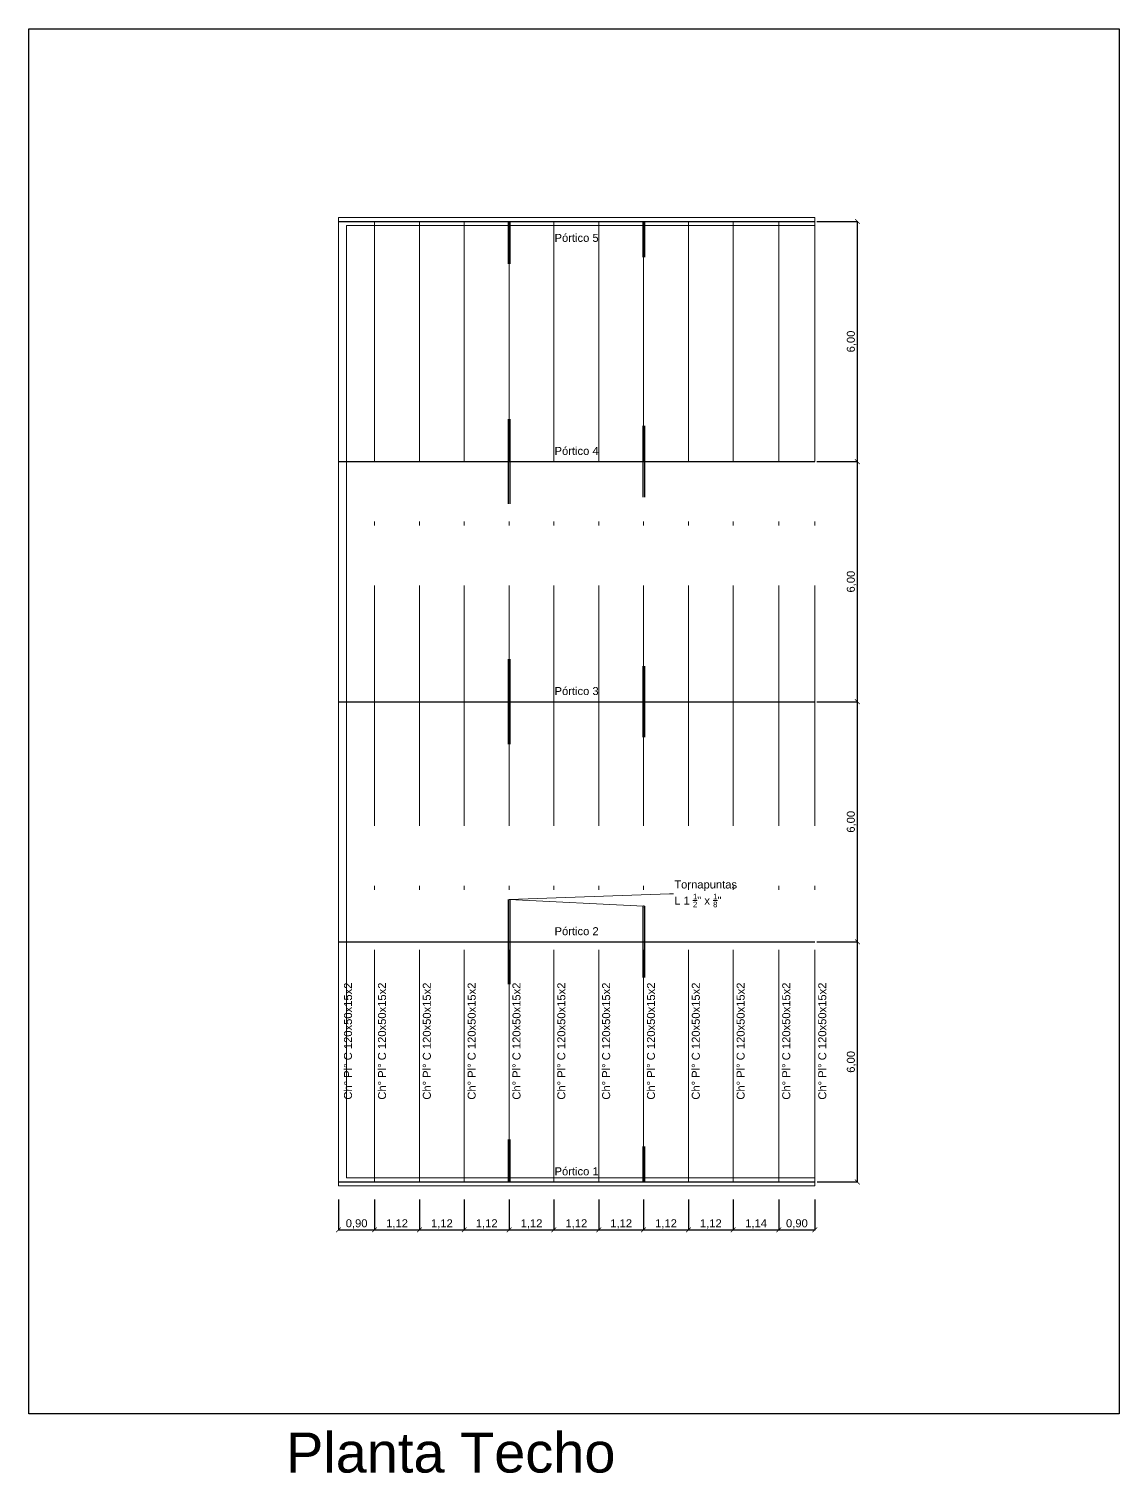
# Model space of a CAD drawing. Header units: millimetres. Extents: x 265 to 899, y -203 to 32.
# Drawn here: x 625.62 to 652.86, y -108.88 to -72.8 of the extents above; entities that cross this region are included whole.
import ezdxf
from ezdxf import colors
from ezdxf.entities.mleader import LeaderData, LeaderLine
from ezdxf.math import Vec2, Vec3

# ---------------------------------------------------------------- set-up
doc = ezdxf.new("R2010")
doc.units = ezdxf.units.MM
doc.header["$LTSCALE"] = 0.1
doc.header["$MEASUREMENT"] = 0
doc.header["$PDMODE"] = 3
doc.header["$PDSIZE"] = 0.1
doc.linetypes.add('ACAD_ISO10W100', pattern=[18, 12, -3, 0, -3])
doc.layers.get('DEFPOINTS').update_dxf_attribs({"color": 1})
for name, color, linetype, lineweight in [('00_EST_CERCHA', 5, 'ACAD_ISO10W100', 30), ('00_EST_Correa', 3, 'ACAD_ISO10W100', 20), ('00_EST_Cotas', 6, 'Continuous', 9), ('00_EST_MAMPOSTERIA', 7, 'Continuous', 20), ('00_EST_TEXTO', 6, 'Continuous', 9)]:
    doc.layers.add(name, color=color, linetype=linetype, lineweight=lineweight)
doc.layers.add('00_EST_NoImprimir', color=1, linetype='Continuous', plot=False)
doc.layers.add('00_EST_TORNAPUNTAS', color=7, linetype='Continuous', lineweight=30, true_color=0xf70828)
doc.styles.add('ARIAL', font='arial.ttf', dxfattribs={"height": 0.15})
doc.styles.add('Arial1_50', font='arial.ttf', dxfattribs={"height": 0.05})
doc.styles.add('Arial20', font='arial.ttf', dxfattribs={"height": 0.2})
doc.dimstyles.new('Cota 1-100-Andres', dxfattribs={"dimtxt": 0.2, "dimasz": 0.12, "dimexe": 0.012, "dimexo": 0.15, "dimgap": 0.025, "dimtad": 1, "dimzin": 0, "dimtxsty": 'Arial20', "dimblk1": 'ARCHTICK', "dimblk2": 'ARCHTICK', "dimsah": 1, "dimcen": 0.09, "dimclrd": 256, "dimclre": 256, "dimclrt": 256, "dimazin": 0, "dimtfac": 1, "dimtofl": 0, "dimtmove": 0, "dimatfit": 3, "dimldrblk": 'ARCHTICK', "dimfxl": 1, "dimtolj": 1, "dimtzin": 0, "dimarcsym": 0})

# ---------------------------------------------------------------- blocks, each defined once
blk = doc.blocks.new('_ARCHTICK')
at = {"color": 0, "linetype": 'ByBlock', "const_width": 0.15}
blk.add_lwpolyline([(-0.5, -0.5), (0.5, 0.5)], dxfattribs=at)
blk = doc.blocks.new('*D311')
at = {"layer": '00_EST_Cotas', "lineweight": -2, "transparency": 16777216}
for p, q in [((645.312, -89.608), (646.335, -89.608)), ((646.323, -95.608), (646.323, -89.608)), ((645.318, -95.608), (646.335, -95.608))]:
    blk.add_line(p, q, dxfattribs=at)
at = {"layer": 'DEFPOINTS', "color": 0, "transparency": 16777216}
for p in [(645.162, -89.608), (646.323, -89.608), (645.168, -95.608)]:
    blk.add_point(p, dxfattribs=at)
at = {"layer": '00_EST_Cotas', "lineweight": -2, "transparency": 16777216, "xscale": 0.12, "yscale": 0.12, "zscale": 0.12}
for p, rotation in [((646.323, -89.608), 90), ((646.323, -95.608), 270)]:
    blk.add_blockref('_ARCHTICK', p, dxfattribs=dict(at, rotation=rotation))
at = {"layer": '00_EST_Cotas', "transparency": 16777216, "insert": (646.178, -92.608), "char_height": 0.2, "attachment_point": 5, "rotation": 90, "style": 'Arial20'}
blk.add_mtext('\\A1;6,00', dxfattribs=at)
blk = doc.blocks.new('*D312')
at = {"layer": '00_EST_Cotas', "lineweight": -2, "transparency": 16777216}
for p, q in [((645.312, -83.608), (646.335, -83.608)), ((646.323, -89.608), (646.323, -83.608)), ((645.312, -89.608), (646.335, -89.608))]:
    blk.add_line(p, q, dxfattribs=at)
at = {"layer": 'DEFPOINTS', "color": 0, "transparency": 16777216}
for p in [(645.162, -83.608), (646.323, -83.608), (645.162, -89.608)]:
    blk.add_point(p, dxfattribs=at)
at = {"layer": '00_EST_Cotas', "lineweight": -2, "transparency": 16777216, "xscale": 0.12, "yscale": 0.12, "zscale": 0.12}
for p, rotation in [((646.323, -83.608), 90), ((646.323, -89.608), 270)]:
    blk.add_blockref('_ARCHTICK', p, dxfattribs=dict(at, rotation=rotation))
at = {"layer": '00_EST_Cotas', "transparency": 16777216, "insert": (646.178, -86.608), "char_height": 0.2, "attachment_point": 5, "rotation": 90, "style": 'Arial20'}
blk.add_mtext('\\A1;6,00', dxfattribs=at)
blk = doc.blocks.new('*D313')
at = {"layer": '00_EST_Cotas', "lineweight": -2, "transparency": 16777216}
for p, q in [((645.312, -77.608), (646.335, -77.608)), ((646.323, -83.608), (646.323, -77.608)), ((645.312, -83.608), (646.335, -83.608))]:
    blk.add_line(p, q, dxfattribs=at)
at = {"layer": 'DEFPOINTS', "color": 0, "transparency": 16777216}
for p in [(645.162, -77.608), (646.323, -77.608), (645.162, -83.608)]:
    blk.add_point(p, dxfattribs=at)
at = {"layer": '00_EST_Cotas', "lineweight": -2, "transparency": 16777216, "xscale": 0.12, "yscale": 0.12, "zscale": 0.12}
for p, rotation in [((646.323, -77.608), 90), ((646.323, -83.608), 270)]:
    blk.add_blockref('_ARCHTICK', p, dxfattribs=dict(at, rotation=rotation))
at = {"layer": '00_EST_Cotas', "transparency": 16777216, "insert": (646.178, -80.608), "char_height": 0.2, "attachment_point": 5, "rotation": 90, "style": 'Arial20'}
blk.add_mtext('\\A1;6,00', dxfattribs=at)
blk = doc.blocks.new('*D314')
at = {"layer": '00_EST_Cotas', "lineweight": -2, "transparency": 16777216}
for p, q in [((645.312, -89.608), (646.335, -89.608)), ((646.323, -95.608), (646.323, -89.608)), ((645.318, -95.608), (646.335, -95.608))]:
    blk.add_line(p, q, dxfattribs=at)
at = {"layer": 'DEFPOINTS', "color": 0, "transparency": 16777216}
for p in [(645.162, -89.608), (646.323, -89.608), (645.168, -95.608)]:
    blk.add_point(p, dxfattribs=at)
at = {"layer": '00_EST_Cotas', "lineweight": -2, "transparency": 16777216, "xscale": 0.12, "yscale": 0.12, "zscale": 0.12}
for p, rotation in [((646.323, -89.608), 90), ((646.323, -95.608), 270)]:
    blk.add_blockref('_ARCHTICK', p, dxfattribs=dict(at, rotation=rotation))
at = {"layer": '00_EST_Cotas', "transparency": 16777216, "insert": (646.178, -92.608), "char_height": 0.2, "attachment_point": 5, "rotation": 90, "style": 'Arial20'}
blk.add_mtext('\\A1;6,00', dxfattribs=at)
blk = doc.blocks.new('*D315')
at = {"layer": '00_EST_Cotas', "lineweight": -2, "transparency": 16777216}
for p, q in [((645.312, -83.608), (646.335, -83.608)), ((646.323, -89.608), (646.323, -83.608)), ((645.312, -89.608), (646.335, -89.608))]:
    blk.add_line(p, q, dxfattribs=at)
at = {"layer": 'DEFPOINTS', "color": 0, "transparency": 16777216}
for p in [(645.162, -83.608), (646.323, -83.608), (645.162, -89.608)]:
    blk.add_point(p, dxfattribs=at)
at = {"layer": '00_EST_Cotas', "lineweight": -2, "transparency": 16777216, "xscale": 0.12, "yscale": 0.12, "zscale": 0.12}
for p, rotation in [((646.323, -83.608), 90), ((646.323, -89.608), 270)]:
    blk.add_blockref('_ARCHTICK', p, dxfattribs=dict(at, rotation=rotation))
at = {"layer": '00_EST_Cotas', "transparency": 16777216, "insert": (646.178, -86.608), "char_height": 0.2, "attachment_point": 5, "rotation": 90, "style": 'Arial20'}
blk.add_mtext('\\A1;6,00', dxfattribs=at)
blk = doc.blocks.new('*D316')
at = {"layer": '00_EST_Cotas', "lineweight": -2, "transparency": 16777216}
for p, q in [((645.312, -77.608), (646.335, -77.608)), ((646.323, -83.608), (646.323, -77.608)), ((645.312, -83.608), (646.335, -83.608))]:
    blk.add_line(p, q, dxfattribs=at)
at = {"layer": 'DEFPOINTS', "color": 0, "transparency": 16777216}
for p in [(645.162, -77.608), (646.323, -77.608), (645.162, -83.608)]:
    blk.add_point(p, dxfattribs=at)
at = {"layer": '00_EST_Cotas', "lineweight": -2, "transparency": 16777216, "xscale": 0.12, "yscale": 0.12, "zscale": 0.12}
for p, rotation in [((646.323, -77.608), 90), ((646.323, -83.608), 270)]:
    blk.add_blockref('_ARCHTICK', p, dxfattribs=dict(at, rotation=rotation))
at = {"layer": '00_EST_Cotas', "transparency": 16777216, "insert": (646.178, -80.608), "char_height": 0.2, "attachment_point": 5, "rotation": 90, "style": 'Arial20'}
blk.add_mtext('\\A1;6,00', dxfattribs=at)
blk = doc.blocks.new('*D317')
at = {"layer": '00_EST_Cotas', "lineweight": -2, "transparency": 16777216}
for p, q in [((633.362, -102.047), (633.362, -102.816)), ((634.262, -102.047), (634.262, -102.816)), ((633.362, -102.804), (634.262, -102.804))]:
    blk.add_line(p, q, dxfattribs=at)
at = {"layer": 'DEFPOINTS', "color": 0, "transparency": 16777216}
for p in [(633.362, -101.897), (634.262, -101.897), (634.262, -102.804)]:
    blk.add_point(p, dxfattribs=at)
at = {"layer": '00_EST_Cotas', "lineweight": -2, "transparency": 16777216, "xscale": 0.12, "yscale": 0.12, "zscale": 0.12, "rotation": 180}
blk.add_blockref('_ARCHTICK', (633.362, -102.804), dxfattribs=at)
at = {"layer": '00_EST_Cotas', "lineweight": -2, "transparency": 16777216, "xscale": 0.12, "yscale": 0.12, "zscale": 0.12}
blk.add_blockref('_ARCHTICK', (634.262, -102.804), dxfattribs=at)
at = {"layer": '00_EST_Cotas', "transparency": 16777216, "insert": (633.812, -102.659), "char_height": 0.2, "attachment_point": 5, "style": 'Arial20'}
blk.add_mtext('\\A1;0,90', dxfattribs=at)
blk = doc.blocks.new('*D318')
at = {"layer": '00_EST_Cotas', "lineweight": -2, "transparency": 16777216}
for p, q in [((634.262, -102.047), (634.262, -102.816)), ((635.382, -102.047), (635.382, -102.816)), ((634.262, -102.804), (635.382, -102.804))]:
    blk.add_line(p, q, dxfattribs=at)
at = {"layer": 'DEFPOINTS', "color": 0, "transparency": 16777216}
for p in [(634.262, -101.897), (635.382, -101.897), (635.382, -102.804)]:
    blk.add_point(p, dxfattribs=at)
at = {"layer": '00_EST_Cotas', "lineweight": -2, "transparency": 16777216, "xscale": 0.12, "yscale": 0.12, "zscale": 0.12, "rotation": 180}
blk.add_blockref('_ARCHTICK', (634.262, -102.804), dxfattribs=at)
at = {"layer": '00_EST_Cotas', "lineweight": -2, "transparency": 16777216, "xscale": 0.12, "yscale": 0.12, "zscale": 0.12}
blk.add_blockref('_ARCHTICK', (635.382, -102.804), dxfattribs=at)
at = {"layer": '00_EST_Cotas', "transparency": 16777216, "insert": (634.822, -102.659), "char_height": 0.2, "attachment_point": 5, "style": 'Arial20'}
blk.add_mtext('\\A1;1,12', dxfattribs=at)
blk = doc.blocks.new('*D319')
at = {"layer": '00_EST_Cotas', "lineweight": -2, "transparency": 16777216}
for p, q in [((635.382, -102.047), (635.382, -102.816)), ((636.502, -102.047), (636.502, -102.816)), ((635.382, -102.804), (636.502, -102.804))]:
    blk.add_line(p, q, dxfattribs=at)
at = {"layer": 'DEFPOINTS', "color": 0, "transparency": 16777216}
for p in [(635.382, -101.897), (636.502, -101.897), (636.502, -102.804)]:
    blk.add_point(p, dxfattribs=at)
at = {"layer": '00_EST_Cotas', "lineweight": -2, "transparency": 16777216, "xscale": 0.12, "yscale": 0.12, "zscale": 0.12, "rotation": 180}
blk.add_blockref('_ARCHTICK', (635.382, -102.804), dxfattribs=at)
at = {"layer": '00_EST_Cotas', "lineweight": -2, "transparency": 16777216, "xscale": 0.12, "yscale": 0.12, "zscale": 0.12}
blk.add_blockref('_ARCHTICK', (636.502, -102.804), dxfattribs=at)
at = {"layer": '00_EST_Cotas', "transparency": 16777216, "insert": (635.942, -102.659), "char_height": 0.2, "attachment_point": 5, "style": 'Arial20'}
blk.add_mtext('\\A1;1,12', dxfattribs=at)
blk = doc.blocks.new('*D320')
at = {"layer": '00_EST_Cotas', "lineweight": -2, "transparency": 16777216}
for p, q in [((636.502, -102.047), (636.502, -102.816)), ((637.622, -102.047), (637.622, -102.816)), ((636.502, -102.804), (637.622, -102.804))]:
    blk.add_line(p, q, dxfattribs=at)
at = {"layer": 'DEFPOINTS', "color": 0, "transparency": 16777216}
for p in [(636.502, -101.897), (637.622, -101.897), (637.622, -102.804)]:
    blk.add_point(p, dxfattribs=at)
at = {"layer": '00_EST_Cotas', "lineweight": -2, "transparency": 16777216, "xscale": 0.12, "yscale": 0.12, "zscale": 0.12, "rotation": 180}
blk.add_blockref('_ARCHTICK', (636.502, -102.804), dxfattribs=at)
at = {"layer": '00_EST_Cotas', "lineweight": -2, "transparency": 16777216, "xscale": 0.12, "yscale": 0.12, "zscale": 0.12}
blk.add_blockref('_ARCHTICK', (637.622, -102.804), dxfattribs=at)
at = {"layer": '00_EST_Cotas', "transparency": 16777216, "insert": (637.062, -102.659), "char_height": 0.2, "attachment_point": 5, "style": 'Arial20'}
blk.add_mtext('\\A1;1,12', dxfattribs=at)
blk = doc.blocks.new('*D321')
at = {"layer": '00_EST_Cotas', "lineweight": -2, "transparency": 16777216}
for p, q in [((637.622, -102.047), (637.622, -102.816)), ((638.742, -102.047), (638.742, -102.816)), ((637.622, -102.804), (638.742, -102.804))]:
    blk.add_line(p, q, dxfattribs=at)
at = {"layer": 'DEFPOINTS', "color": 0, "transparency": 16777216}
for p in [(637.622, -101.897), (638.742, -101.897), (638.742, -102.804)]:
    blk.add_point(p, dxfattribs=at)
at = {"layer": '00_EST_Cotas', "lineweight": -2, "transparency": 16777216, "xscale": 0.12, "yscale": 0.12, "zscale": 0.12, "rotation": 180}
blk.add_blockref('_ARCHTICK', (637.622, -102.804), dxfattribs=at)
at = {"layer": '00_EST_Cotas', "lineweight": -2, "transparency": 16777216, "xscale": 0.12, "yscale": 0.12, "zscale": 0.12}
blk.add_blockref('_ARCHTICK', (638.742, -102.804), dxfattribs=at)
at = {"layer": '00_EST_Cotas', "transparency": 16777216, "insert": (638.182, -102.659), "char_height": 0.2, "attachment_point": 5, "style": 'Arial20'}
blk.add_mtext('\\A1;1,12', dxfattribs=at)
blk = doc.blocks.new('*D322')
at = {"layer": '00_EST_Cotas', "lineweight": -2, "transparency": 16777216}
for p, q in [((638.742, -102.047), (638.742, -102.816)), ((639.862, -102.047), (639.862, -102.816)), ((638.742, -102.804), (639.862, -102.804))]:
    blk.add_line(p, q, dxfattribs=at)
at = {"layer": 'DEFPOINTS', "color": 0, "transparency": 16777216}
for p in [(638.742, -101.897), (639.862, -101.897), (639.862, -102.804)]:
    blk.add_point(p, dxfattribs=at)
at = {"layer": '00_EST_Cotas', "lineweight": -2, "transparency": 16777216, "xscale": 0.12, "yscale": 0.12, "zscale": 0.12, "rotation": 180}
blk.add_blockref('_ARCHTICK', (638.742, -102.804), dxfattribs=at)
at = {"layer": '00_EST_Cotas', "lineweight": -2, "transparency": 16777216, "xscale": 0.12, "yscale": 0.12, "zscale": 0.12}
blk.add_blockref('_ARCHTICK', (639.862, -102.804), dxfattribs=at)
at = {"layer": '00_EST_Cotas', "transparency": 16777216, "insert": (639.302, -102.659), "char_height": 0.2, "attachment_point": 5, "style": 'Arial20'}
blk.add_mtext('\\A1;1,12', dxfattribs=at)
blk = doc.blocks.new('*D323')
at = {"layer": '00_EST_Cotas', "lineweight": -2, "transparency": 16777216}
for p, q in [((639.862, -102.047), (639.862, -102.816)), ((640.982, -102.047), (640.982, -102.816)), ((639.862, -102.804), (640.982, -102.804))]:
    blk.add_line(p, q, dxfattribs=at)
at = {"layer": 'DEFPOINTS', "color": 0, "transparency": 16777216}
for p in [(639.862, -101.897), (640.982, -101.897), (640.982, -102.804)]:
    blk.add_point(p, dxfattribs=at)
at = {"layer": '00_EST_Cotas', "lineweight": -2, "transparency": 16777216, "xscale": 0.12, "yscale": 0.12, "zscale": 0.12, "rotation": 180}
blk.add_blockref('_ARCHTICK', (639.862, -102.804), dxfattribs=at)
at = {"layer": '00_EST_Cotas', "lineweight": -2, "transparency": 16777216, "xscale": 0.12, "yscale": 0.12, "zscale": 0.12}
blk.add_blockref('_ARCHTICK', (640.982, -102.804), dxfattribs=at)
at = {"layer": '00_EST_Cotas', "transparency": 16777216, "insert": (640.422, -102.659), "char_height": 0.2, "attachment_point": 5, "style": 'Arial20'}
blk.add_mtext('\\A1;1,12', dxfattribs=at)
blk = doc.blocks.new('*D324')
at = {"layer": '00_EST_Cotas', "lineweight": -2, "transparency": 16777216}
for p, q in [((640.982, -102.047), (640.982, -102.816)), ((642.102, -102.047), (642.102, -102.816)), ((640.982, -102.804), (642.102, -102.804))]:
    blk.add_line(p, q, dxfattribs=at)
at = {"layer": 'DEFPOINTS', "color": 0, "transparency": 16777216}
for p in [(640.982, -101.897), (642.102, -101.897), (642.102, -102.804)]:
    blk.add_point(p, dxfattribs=at)
at = {"layer": '00_EST_Cotas', "lineweight": -2, "transparency": 16777216, "xscale": 0.12, "yscale": 0.12, "zscale": 0.12, "rotation": 180}
blk.add_blockref('_ARCHTICK', (640.982, -102.804), dxfattribs=at)
at = {"layer": '00_EST_Cotas', "lineweight": -2, "transparency": 16777216, "xscale": 0.12, "yscale": 0.12, "zscale": 0.12}
blk.add_blockref('_ARCHTICK', (642.102, -102.804), dxfattribs=at)
at = {"layer": '00_EST_Cotas', "transparency": 16777216, "insert": (641.542, -102.659), "char_height": 0.2, "attachment_point": 5, "style": 'Arial20'}
blk.add_mtext('\\A1;1,12', dxfattribs=at)
blk = doc.blocks.new('*D325')
at = {"layer": '00_EST_Cotas', "lineweight": -2, "transparency": 16777216}
for p, q in [((642.102, -102.047), (642.102, -102.816)), ((643.222, -102.047), (643.222, -102.816)), ((642.102, -102.804), (643.222, -102.804))]:
    blk.add_line(p, q, dxfattribs=at)
at = {"layer": 'DEFPOINTS', "color": 0, "transparency": 16777216}
for p in [(642.102, -101.897), (643.222, -101.897), (643.222, -102.804)]:
    blk.add_point(p, dxfattribs=at)
at = {"layer": '00_EST_Cotas', "lineweight": -2, "transparency": 16777216, "xscale": 0.12, "yscale": 0.12, "zscale": 0.12, "rotation": 180}
blk.add_blockref('_ARCHTICK', (642.102, -102.804), dxfattribs=at)
at = {"layer": '00_EST_Cotas', "lineweight": -2, "transparency": 16777216, "xscale": 0.12, "yscale": 0.12, "zscale": 0.12}
blk.add_blockref('_ARCHTICK', (643.222, -102.804), dxfattribs=at)
at = {"layer": '00_EST_Cotas', "transparency": 16777216, "insert": (642.662, -102.659), "char_height": 0.2, "attachment_point": 5, "style": 'Arial20'}
blk.add_mtext('\\A1;1,12', dxfattribs=at)
blk = doc.blocks.new('*D326')
at = {"layer": '00_EST_Cotas', "lineweight": -2, "transparency": 16777216}
for p, q in [((643.222, -102.047), (643.222, -102.816)), ((644.362, -102.047), (644.362, -102.816)), ((643.222, -102.804), (644.362, -102.804))]:
    blk.add_line(p, q, dxfattribs=at)
at = {"layer": 'DEFPOINTS', "color": 0, "transparency": 16777216}
for p in [(643.222, -101.897), (644.362, -101.897), (644.362, -102.804)]:
    blk.add_point(p, dxfattribs=at)
at = {"layer": '00_EST_Cotas', "lineweight": -2, "transparency": 16777216, "xscale": 0.12, "yscale": 0.12, "zscale": 0.12, "rotation": 180}
blk.add_blockref('_ARCHTICK', (643.222, -102.804), dxfattribs=at)
at = {"layer": '00_EST_Cotas', "lineweight": -2, "transparency": 16777216, "xscale": 0.12, "yscale": 0.12, "zscale": 0.12}
blk.add_blockref('_ARCHTICK', (644.362, -102.804), dxfattribs=at)
at = {"layer": '00_EST_Cotas', "transparency": 16777216, "insert": (643.792, -102.659), "char_height": 0.2, "attachment_point": 5, "style": 'Arial20'}
blk.add_mtext('\\A1;1,14', dxfattribs=at)
blk = doc.blocks.new('*D327')
at = {"layer": '00_EST_Cotas', "lineweight": -2, "transparency": 16777216}
for p, q in [((644.362, -102.047), (644.362, -102.816)), ((645.262, -102.047), (645.262, -102.816)), ((644.362, -102.804), (645.262, -102.804))]:
    blk.add_line(p, q, dxfattribs=at)
at = {"layer": 'DEFPOINTS', "color": 0, "transparency": 16777216}
for p in [(644.362, -101.897), (645.262, -101.897), (645.262, -102.804)]:
    blk.add_point(p, dxfattribs=at)
at = {"layer": '00_EST_Cotas', "lineweight": -2, "transparency": 16777216, "xscale": 0.12, "yscale": 0.12, "zscale": 0.12, "rotation": 180}
blk.add_blockref('_ARCHTICK', (644.362, -102.804), dxfattribs=at)
at = {"layer": '00_EST_Cotas', "lineweight": -2, "transparency": 16777216, "xscale": 0.12, "yscale": 0.12, "zscale": 0.12}
blk.add_blockref('_ARCHTICK', (645.262, -102.804), dxfattribs=at)
at = {"layer": '00_EST_Cotas', "transparency": 16777216, "insert": (644.812, -102.659), "char_height": 0.2, "attachment_point": 5, "style": 'Arial20'}
blk.add_mtext('\\A1;0,90', dxfattribs=at)
blk = doc.blocks.new('_DotSmall')
at = {"color": 0, "linetype": 'ByBlock', "const_width": 0.5}
blk.add_lwpolyline([(-0.0625, 0, 1), (0.0625, 0, 1)], format="xyb", close=True, dxfattribs=at)
blk = doc.blocks.new('*D328')
at = {"layer": '00_EST_Cotas', "lineweight": -2, "transparency": 16777216}
for p, q in [((645.312, -95.608), (646.335, -95.608)), ((646.323, -101.608), (646.323, -95.608)), ((645.318, -101.608), (646.335, -101.608))]:
    blk.add_line(p, q, dxfattribs=at)
at = {"layer": 'DEFPOINTS', "color": 0, "transparency": 16777216}
for p in [(645.162, -95.608), (646.323, -95.608), (645.168, -101.608)]:
    blk.add_point(p, dxfattribs=at)
at = {"layer": '00_EST_Cotas', "lineweight": -2, "transparency": 16777216, "xscale": 0.12, "yscale": 0.12, "zscale": 0.12}
for p, rotation in [((646.323, -95.608), 90), ((646.323, -101.608), 270)]:
    blk.add_blockref('_ARCHTICK', p, dxfattribs=dict(at, rotation=rotation))
at = {"layer": '00_EST_Cotas', "transparency": 16777216, "insert": (646.178, -98.608), "char_height": 0.2, "attachment_point": 5, "rotation": 90, "style": 'Arial20'}
blk.add_mtext('\\A1;6,00', dxfattribs=at)
blk = doc.blocks.new('*D329')
at = {"layer": '00_EST_Cotas', "lineweight": -2, "transparency": 16777216}
for p, q in [((645.312, -95.608), (646.335, -95.608)), ((646.323, -101.608), (646.323, -95.608)), ((645.318, -101.608), (646.335, -101.608))]:
    blk.add_line(p, q, dxfattribs=at)
at = {"layer": 'DEFPOINTS', "color": 0, "transparency": 16777216}
for p in [(645.162, -95.608), (646.323, -95.608), (645.168, -101.608)]:
    blk.add_point(p, dxfattribs=at)
at = {"layer": '00_EST_Cotas', "lineweight": -2, "transparency": 16777216, "xscale": 0.12, "yscale": 0.12, "zscale": 0.12}
for p, rotation in [((646.323, -95.608), 90), ((646.323, -101.608), 270)]:
    blk.add_blockref('_ARCHTICK', p, dxfattribs=dict(at, rotation=rotation))
at = {"layer": '00_EST_Cotas', "transparency": 16777216, "insert": (646.178, -98.608), "char_height": 0.2, "attachment_point": 5, "rotation": 90, "style": 'Arial20'}
blk.add_mtext('\\A1;6,00', dxfattribs=at)

msp = doc.modelspace()

# ---------------------------------------------------------------- linework, layer by layer
at = {"layer": '00_EST_CERCHA', "ltscale": 10}
for p, q in [((633.362, -77.608), (645.262, -77.608)), ((633.362, -83.608), (645.262, -83.608)), ((633.362, -89.608), (645.262, -89.608)), ((633.362, -95.608), (645.262, -95.608)), ((633.362, -101.608), (645.262, -101.608))]:
    msp.add_line(p, q, dxfattribs=at)
at = {"layer": '00_EST_Correa', "ltscale": 5}
for p, q in [((633.362, -77.608), (633.362, -101.608)), ((634.262, -77.608), (634.262, -101.608)), ((635.382, -77.608), (635.382, -101.608)), ((636.502, -77.608), (636.502, -101.608)), ((637.622, -77.608), (637.622, -101.608)), ((638.742, -77.608), (638.742, -101.608)), ((639.862, -77.608), (639.862, -101.608)), ((640.982, -77.608), (640.982, -101.608)), ((642.102, -77.608), (642.102, -101.608)), ((643.222, -77.608), (643.222, -101.608)), ((644.362, -77.608), (644.362, -101.608)), ((645.262, -77.608), (645.262, -101.608))]:
    msp.add_line(p, q, dxfattribs=at)
at = {"layer": '00_EST_MAMPOSTERIA'}
for p, q in [((633.362, -77.508), (633.362, -101.708)), ((633.362, -77.508), (645.262, -77.508)), ((645.262, -77.708), (645.262, -77.508)), ((633.562, -77.708), (633.562, -101.508)), ((633.562, -77.708), (645.262, -77.708)), ((633.362, -101.708), (645.262, -101.708)), ((633.562, -101.508), (645.262, -101.508)), ((645.262, -101.708), (645.262, -101.508))]:
    msp.add_line(p, q, dxfattribs=at)
at = {"layer": '00_EST_NoImprimir'}
msp.add_lwpolyline([(625.624, -72.797), (652.862, -72.797), (652.862, -107.404), (625.624, -107.404)], close=True, dxfattribs=at)
at = {"layer": '00_EST_TORNAPUNTAS'}
for p, q in [((637.602, -77.608), (637.602, -78.668)), ((637.642, -77.608), (637.642, -78.668)), ((640.962, -77.608), (640.962, -78.498)), ((641.002, -77.608), (641.002, -78.498)), ((637.602, -82.548), (637.602, -84.668)), ((637.642, -82.548), (637.642, -84.668)), ((640.962, -82.718), (640.962, -84.498)), ((641.002, -82.718), (641.002, -84.498)), ((637.602, -88.548), (637.602, -90.668)), ((637.642, -88.548), (637.642, -90.668)), ((640.962, -88.718), (640.962, -90.498)), ((641.002, -88.718), (641.002, -90.498)), ((637.602, -94.548), (637.602, -96.668)), ((637.642, -94.548), (637.642, -96.668)), ((640.962, -94.718), (640.962, -96.498)), ((641.002, -94.718), (641.002, -96.498)), ((637.602, -100.548), (637.602, -101.608)), ((637.642, -100.548), (637.642, -101.608)), ((640.962, -100.718), (640.962, -101.608)), ((641.002, -100.718), (641.002, -101.608))]:
    msp.add_line(p, q, dxfattribs=at)

# ---------------------------------------------------------------- texts
at = {"layer": '00_EST_TEXTO', "attachment_point": 1}
for s, width, gutter_width, insert, char_height, style in [('Pórtico 5', 4.79928, 0.75, (638.757, -77.918), 0.2, 'ARIAL'), ('Pórtico 4', 4.79928, 0.75, (638.757, -83.242), 0.2, 'ARIAL'), ('Pórtico 3', 4.79928, 0.75, (638.757, -89.242), 0.2, 'ARIAL'), ('Pórtico 2', 4.79928, 0.75, (638.757, -95.242), 0.2, 'ARIAL'), ('Pórtico 1', 4.79928, 0.75, (638.757, -101.242), 0.2, 'ARIAL'), ('Planta Techo', 15.00094, 0.25, (632.048, -107.869), 1, 'Arial1_50')]:
    msp.add_mtext_dynamic_manual_height_columns(s, width=width, gutter_width=gutter_width, heights=[0], dxfattribs=dict(at, insert=insert, char_height=char_height, style=style))
at = {"layer": '00_EST_TEXTO', "char_height": 0.2, "attachment_point": 1, "rotation": 90, "style": 'ARIAL'}
for insert in [(633.496, -99.552), (634.346, -99.552), (635.466, -99.552), (636.586, -99.552), (637.706, -99.552), (638.826, -99.552), (639.946, -99.552), (641.066, -99.552), (642.186, -99.552), (643.306, -99.552), (644.446, -99.552), (645.346, -99.552)]:
    msp.add_mtext_dynamic_manual_height_columns('Ch° Pl° C 120x50x15x2', width=4.79928, gutter_width=0.75, heights=[0], dxfattribs=dict(at, insert=insert))

# ---------------------------------------------------------------- dimensions: what is measured, and where the dimension line sits
at = {"layer": '00_EST_Cotas'}
for base, p1, p2, picture, middle in [((646.323, -77.608), (645.162, -83.608), (645.162, -77.608), '*D313', (646.178, -80.608)), ((646.323, -77.608), (645.162, -83.608), (645.162, -77.608), '*D316', (646.178, -80.608)), ((646.323, -83.608), (645.162, -89.608), (645.162, -83.608), '*D312', (646.178, -86.608)), ((646.323, -83.608), (645.162, -89.608), (645.162, -83.608), '*D315', (646.178, -86.608)), ((646.323, -89.608), (645.168, -95.608), (645.162, -89.608), '*D311', (646.178, -92.608)), ((646.323, -89.608), (645.168, -95.608), (645.162, -89.608), '*D314', (646.178, -92.608)), ((646.323, -95.608), (645.168, -101.608), (645.162, -95.608), '*D328', (646.178, -98.608)), ((646.323, -95.608), (645.168, -101.608), (645.162, -95.608), '*D329', (646.178, -98.608))]:
    dim = msp.add_linear_dim(base=base, p1=p1, p2=p2, angle=90, dimstyle='Cota 1-100-Andres', override={"dimtmove": 1}, dxfattribs=at)
    dim.commit()
    dim.dimension.update_dxf_attribs({"geometry": picture, "text_midpoint": middle})
for base, p1, p2, picture, middle in [((634.262, -102.804), (633.362, -101.897), (634.262, -101.897), '*D317', (633.812, -102.659)), ((635.382, -102.804), (634.262, -101.897), (635.382, -101.897), '*D318', (634.822, -102.659)), ((636.502, -102.804), (635.382, -101.897), (636.502, -101.897), '*D319', (635.942, -102.659)), ((637.622, -102.804), (636.502, -101.897), (637.622, -101.897), '*D320', (637.062, -102.659)), ((638.742, -102.804), (637.622, -101.897), (638.742, -101.897), '*D321', (638.182, -102.659)), ((639.862, -102.804), (638.742, -101.897), (639.862, -101.897), '*D322', (639.302, -102.659)), ((640.982, -102.804), (639.862, -101.897), (640.982, -101.897), '*D323', (640.422, -102.659)), ((642.102, -102.804), (640.982, -101.897), (642.102, -101.897), '*D324', (641.542, -102.659)), ((643.222, -102.804), (642.102, -101.897), (643.222, -101.897), '*D325', (642.662, -102.659)), ((644.362, -102.804), (643.222, -101.897), (644.362, -101.897), '*D326', (643.792, -102.659)), ((645.262, -102.804), (644.362, -101.897), (645.262, -101.897), '*D327', (644.812, -102.659))]:
    dim = msp.add_linear_dim(base=base, p1=p1, p2=p2, dimstyle='Cota 1-100-Andres', override={"dimtmove": 1}, dxfattribs=at)
    dim.commit()
    dim.dimension.update_dxf_attribs({"geometry": picture, "text_midpoint": middle})

# ---------------------------------------------------------------- leaders
at = {"layer": '00_EST_TEXTO'}
ml = msp.add_multileader_mtext('Standard', dxfattribs=at)
ml.set_content('\\A1;Tornapuntas\\PL 1 {\\H0.7x;\\S1/2;}" x {\\H0.7x;\\S1/8;}"', color=2, style='Arial20')
ml.set_leader_properties(color=256, linetype='ByLayer', lineweight=-1)
ml.set_arrow_properties(name='DOTSMALL')
ml.build(insert=Vec2(0, 0))
ml.multileader.update_dxf_attribs({"text_left_attachment_type": 2, "text_right_attachment_type": 2, "dogleg_length": 0.1, "arrow_head_size": 0.08})
ctx = ml.context
ctx.base_point, ctx.char_height, ctx.arrow_head_size, ctx.landing_gap_size, ctx.plane_origin = Vec3(641.729, -94.407), 0.2, 0.08, 0.02, Vec3(640.982, -94.718)
ctx.left_attachment, ctx.right_attachment = 2, 2
notes = []
notes.append((ctx, [(0, (1, 1, 0), (641.629, -94.407), (1, 0), 0.1, [(1, [(640.982, -94.718), (637.622, -94.548)], 0, [])])]))
ctx.mtext.insert, ctx.mtext.flow_direction = Vec3(641.749, -94.075), 5
for ctx, leaders in notes:
    for number, flags, end, landing, length, lines in leaders:
        leader = LeaderData()
        leader.index, (leader.has_last_leader_line, leader.has_dogleg_vector, leader.attachment_direction) = number, flags
        leader.last_leader_point, leader.dogleg_vector, leader.dogleg_length = Vec3(end), Vec3(landing), length
        for number, points, colour, breaks in lines:
            line = LeaderLine()
            line.index, line.vertices, line.color, line.breaks = number, Vec3.list(points), colors.encode_raw_color(colour), breaks
            leader.lines.append(line)
        ctx.leaders.append(leader)

doc.saveas('drawing.dxf')
